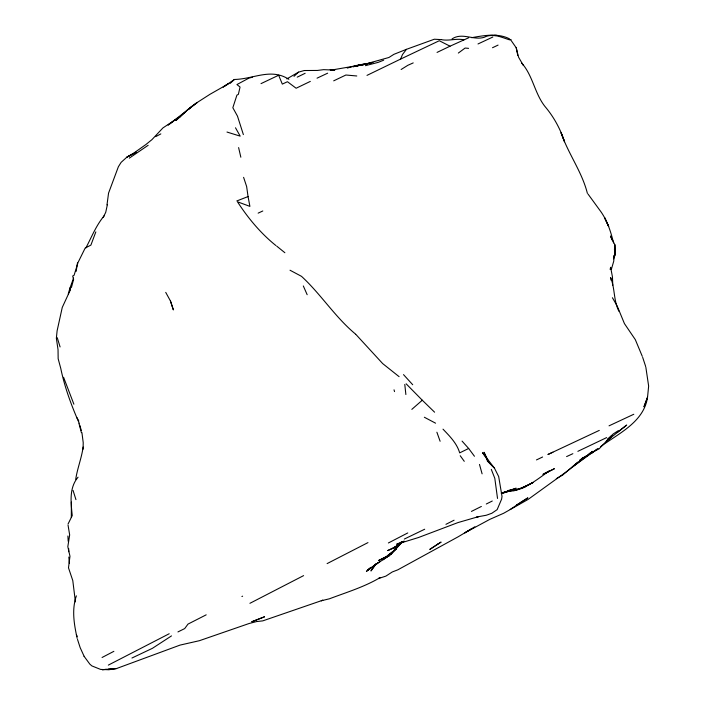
<?xml version="1.0" encoding="UTF-8"?>
<svg xmlns="http://www.w3.org/2000/svg" width="705" height="705" viewBox="0 0 705 705"><rect width="100%" height="100%" fill="white"/><g stroke="black" fill="none" stroke-linecap="round" stroke-linejoin="round"><path stroke-width="1.06" d="M614.645 253.227L614.751 244.582L610.486 236.008L612.09 240.035M71.39 502.11L71.311 517.382M83.075 449.208L83.216 442.643L81.912 432.544M612.777 285.261L612.46 276.959L610.627 267.292L610.142 269.425M75.805 479.365L75.832 478.519C77.612 467.75 81.639 457.783 83.137 447.049M614.434 248.988L614.875 253.888L614.751 244.582L615.192 254.884L614.24 255.263L613.747 261.141L611.332 269.495M76.158 271.363L77.488 262.894M106.993 204.882L108.552 193.126L118.369 166.759L121.119 162.362L126.935 157.109L135.924 152.262M107.407 204.485L105.732 212.328L103.186 217.431M76.378 595.84C71.54 609.728 74.131 624.445 77.189 638.404M95.836 231.892L90.901 245.093L85.155 248.098L78.052 262.463L74.087 275.276L72.686 276.025L73.593 279.444L71.443 287.411L69.892 288.222L68.262 293.976M613.676 257.14L614.24 255.263M73.567 278.096L69.83 288.486L70.368 289.878L62.26 307.433L57.096 330.892L56.356 338.268L58.039 349.698L58.154 358.722L60.753 368.354C64.64 387.274 71.416 405.516 79.189 423.176M366.988 75.382L400.625 59.079L402.476 54.567L406.45 49.332L434.342 39.224L441.127 39.612M613.517 258.858L615.192 254.884M85.913 247.878C91.668 236.933 96.391 224.921 104.455 215.501M68.041 524.044L72.245 515.566C70.923 502.709 68.905 487.913 78.043 477.197M375.404 564.74L370.945 570.953L375.924 564.035M395.567 548.481L393.593 550.861L397.082 547.098M396.924 547.503L390.5 554.65L383.026 559.796M401.753 542.621L390.561 554.562L402.573 541.51M618.214 430.737L613.227 433.936L599.083 448.882L593.777 451.473L579.563 460.462L583.255 457.298M399.171 544.842L401.26 542.586M402.767 541.713L400.246 543.608L401.647 542.189M375.509 564.097L372.645 566.97L366.415 571.385L370.495 567.842M400.246 543.608L401.718 542.154M578.259 461.793L562.616 475.091L556.315 478.66M293.994 76.343L298.488 72.148L304.269 70.526L317.4 70.447L323.595 69.663L334.813 70.121L330.187 69.672M229.909 83.595L234.439 79.471C253.588 79.092 270.808 67.706 288.883 79.304M389.565 555.311L375.289 564.872L377.695 563.048M399.77 543.784L401.374 542.356M576.805 463.044L572.301 467.036L598.069 448.45M607.428 439.215L611.79 435.355M411.826 409.376L422.277 400.22L434.597 412.196M399.083 544.269L401.401 542.304M403.991 541.087L394.641 547.697L387.662 550.596L399.682 544.595L393.099 548.296L396.351 546.014M370.953 567.358L367.605 570.072L380.145 561.409M606.511 441.074L626.71 425.053L617.642 432.147M607.366 439.876L609.728 438.017M606.265 441.26L611.261 437.4M173.456 121.278L168.125 125.058L197.18 102.507L209.958 94.311L228.217 83.913L223.185 87.032L234.439 79.471M592.561 451.535L566.467 471.715L528.186 499.369L503.67 513.258L489.843 519.347L464.727 532.892L474.853 526.794M591.953 453.086L596.985 449.279M187.565 109.839L191.081 107.178L186.754 110.438M399.233 544.33L401.762 542.453M592.632 451.447L589.424 453.826L592.808 451.341M399.7 543.881L401.383 542.639M171.5 635.901L152.403 648.327L131.95 658.021M588.005 454.681L590.42 452.927M600.625 446.618C618.761 433.363 644.009 421.987 647.551 397.1L648.644 386.076L645.851 367.27M458.338 53.06L465.097 48.055L468.578 48.345M522.352 501.299L527.869 497.853L516.536 505.247L521.436 501.872M174.346 120.643L180.603 116.29L186.411 111.02L176.038 120.344L180.603 116.29L162.952 127.896L151.945 139.643L145.935 144.499L133.474 153.32L126.935 157.109L136.127 152.368M129.297 158.149L148.165 145.274M581.704 458.946L586.199 455.897M510.209 509.468L518.783 503.74M401.119 69.504L407.834 65.309L413.218 62.904M472.191 528.415L458.215 536.761L397.787 569.843L392.262 571.975L385.899 576.108L378.647 578.479L380.065 577.615C364.309 586.992 346.525 592.332 329.438 598.792L321.269 600.766L322.828 600.202L262.798 620.867L256.558 621.572L249.094 623.511L199.436 640.686L180.039 645.101L116.625 668.507L108.817 669.75L100.595 669.415L91.888 665.917L89.843 664.145L84.071 656.284M298.488 72.148L286.838 78.898M402.273 542.392L404.15 541.317M544.304 473.681L549.028 471.09C536.214 480.043 523.304 491.314 506.736 491.42M424.692 529.235L404.3 539.061M155.664 136.647L160.837 133.906M102.066 657.492L113.875 651.332M108.332 665.115L169.191 633.751M388.376 542.973L407.763 532.945M249.905 603.313L303.608 575.624M241.903 596.536L242.626 596.166M327.111 563.603L367.975 542.603M206.195 614.83L187.997 624.101L184.701 628.578L177.942 631.927M445.939 524.335L454.09 520.202M544.163 473.839L554.421 468.693L544.26 473.795M471.442 511.416L481.365 506.454M486.291 504.004L492.275 501.017M474.447 456.267L468.658 448.477L459.686 452.866C456.866 443.26 449.711 436.183 443.004 429.16M297.228 77.145L305.15 73.294M400.625 59.079L439.277 40.731L450.046 46.186L468.693 37.762M437.047 52.408L450.046 46.186M261.017 83.622L278.651 75.241L282.326 84.115L287.446 81.709L296.126 88.24L310.315 81.401M333.694 80.837L345.899 75.012L356.783 75.981M536.461 459.924L542.612 456.999M599.285 430.394L547.9 454.505L552.932 452.196M577.862 451.332L606.661 437.594M317.038 78.176L327.658 73.179M492.513 47.728L498.083 45.094M542.797 474.368L547.679 472.068M492.839 37.03L477.999 43.966M609.041 425.838L633.804 414.258M258.145 213.139L262.798 210.98M572.865 453.685L566.591 456.593M402.255 541.669L396.624 544.269L418.541 537.501L457.994 522.572L478.483 516.65L476.8 516.985L486.291 515.249L491.817 513.275L497.148 509.645L501.616 499.114L502.013 496.435L498.673 476.554L494.381 467.997L487.234 460.779L494.346 468.014L482.546 452.707L488.124 460.691L484.044 452.266L487.19 460.224M383.679 60.189L378.18 62.375L365.41 65.671M452.09 38.881C462.242 32.139 473.628 40.678 484.229 37.286C492.742 32.782 501.396 37.365 509.609 39.868L510.966 39.401M236.783 200.96L248.054 196.572L246.635 186.525L243.595 177.334M347.23 68.077L358.863 64.834L366.785 63.82L353.223 66.728L373.068 62.384M406.45 49.332L393.928 54.32L388.913 57.484L362.564 64.869L372.143 62.586M511.381 490.319L504.454 492.636L511.786 490.442M503.405 492.654L516.201 488.212L508.984 490.636L515.002 489.499L508.525 490.407M502.586 492.645L510.676 490.319L501.255 493.456M252.408 77.206L248.803 78.176L236.933 84.556L240.052 87.041L238.361 94.391L236.924 95.096L232.835 107.733L237.47 116.105L243.375 134.602M354.606 66.499L360.775 64.983L330.795 70.183M502.277 493.033L505.124 492.398L501.978 493.042M471.61 37.691C484.009 35.497 497.748 32.862 509.495 38.819M514.676 489.904L519.488 488.997L533.103 482.476L521.145 488.609L526.494 486.124L513.76 490.706L519.488 488.997L515.258 489.772M509.971 490.742L512.086 490.354M106.323 669.362L102.207 669.706L116.625 668.507L108.385 669.195M488.089 35.514L496.117 35.558M441.735 39.718C449.138 41.119 456.725 38.123 463.908 39.859M494.54 35.25L496.946 35.382M226.984 132.047L240.194 136.144L235.496 127.781M424.348 417.245L435.567 423.185M290.019 270.226L301.502 276.334C320.96 294.232 335.122 317.171 355.62 334.161M275.867 245.525C260.735 233.355 248.037 218.127 237.47 201.789L249.905 206.38L248.054 196.572M399.101 376.655L382.674 363.586L355.822 334.364M276.748 246.151L284.873 252.725M422.277 400.22L406.133 383.802M403.516 374.619L412.707 384.727M462.075 441.11L468.658 448.477M521.594 62.948C533.368 76.025 534.672 94.761 546.287 108.059C554.421 118.061 560.528 129.5 564.546 141.749L561.065 132.751C568.195 153.716 581.925 171.659 587.371 193.293M460.224 455.73L464.269 461.317M587.988 194.007L599.435 209.711C606.908 219.396 610.733 231.205 613.535 242.969M510.543 39.647L516.095 47.605L518.598 57.246L523.392 65.547M612.416 297.73L617.192 306.032L624.436 323.613L635.32 339.643L642.29 356.342M76.801 417.439L78.801 421.061M165.728 292.381L170.346 300.779L173.377 309.927L170.407 300.753M76.352 634.756L77.206 636.359M84.142 656.355L80.167 647.639L77.515 639.435M303.317 285.948L307.168 294.708M491.288 469.354L494.804 478.316L497.527 498.444M73.884 404.203L63.591 377.316M436.88 432.209L440.114 441.26M642.66 357.338L645.674 366.494M618.893 311.24C613.465 300.506 615.068 288.433 610.627 277.585L611.261 280.528M73.056 490.424L75.946 499.642M57.255 337.686L60.084 346.939M79.797 425.256L81.304 430.464M69.892 288.222L70.368 289.878M394.024 389.821L394.536 391.601M479.488 464.436L482.105 473.848M78.916 423.291L81.419 432.694M238.607 147.592L240.837 157.215M516.254 47.447L517.743 55.378M68.041 525.119L69.663 534.936L67.821 546.675L69.971 556.245L68.491 567.816L72.791 580.594L75.409 601.885M69.39 563.41L68.826 557.038M404.785 384.454L405.877 394.518M67.892 535.985L68.191 541.255M68.685 548.499L68.737 551.707M647.49 397.382L643.965 406.811L647.516 397.373M192.324 105.979L188.024 109.539L197.18 102.507L192.324 105.979M396.298 548.887L387.345 555.84L396.298 548.887M437.849 544.048L429.768 549.433L441.11 542.083L437.849 544.048M391.372 553.945L378.453 560.572L389.371 555.611L384.049 558.14L391.372 553.945M264.463 616.813L251.888 621.713L264.463 616.813M367.19 64.005L358.863 64.834L367.155 64.005M608.653 226.428L604.634 217.73L608.626 226.472"/></g></svg>
